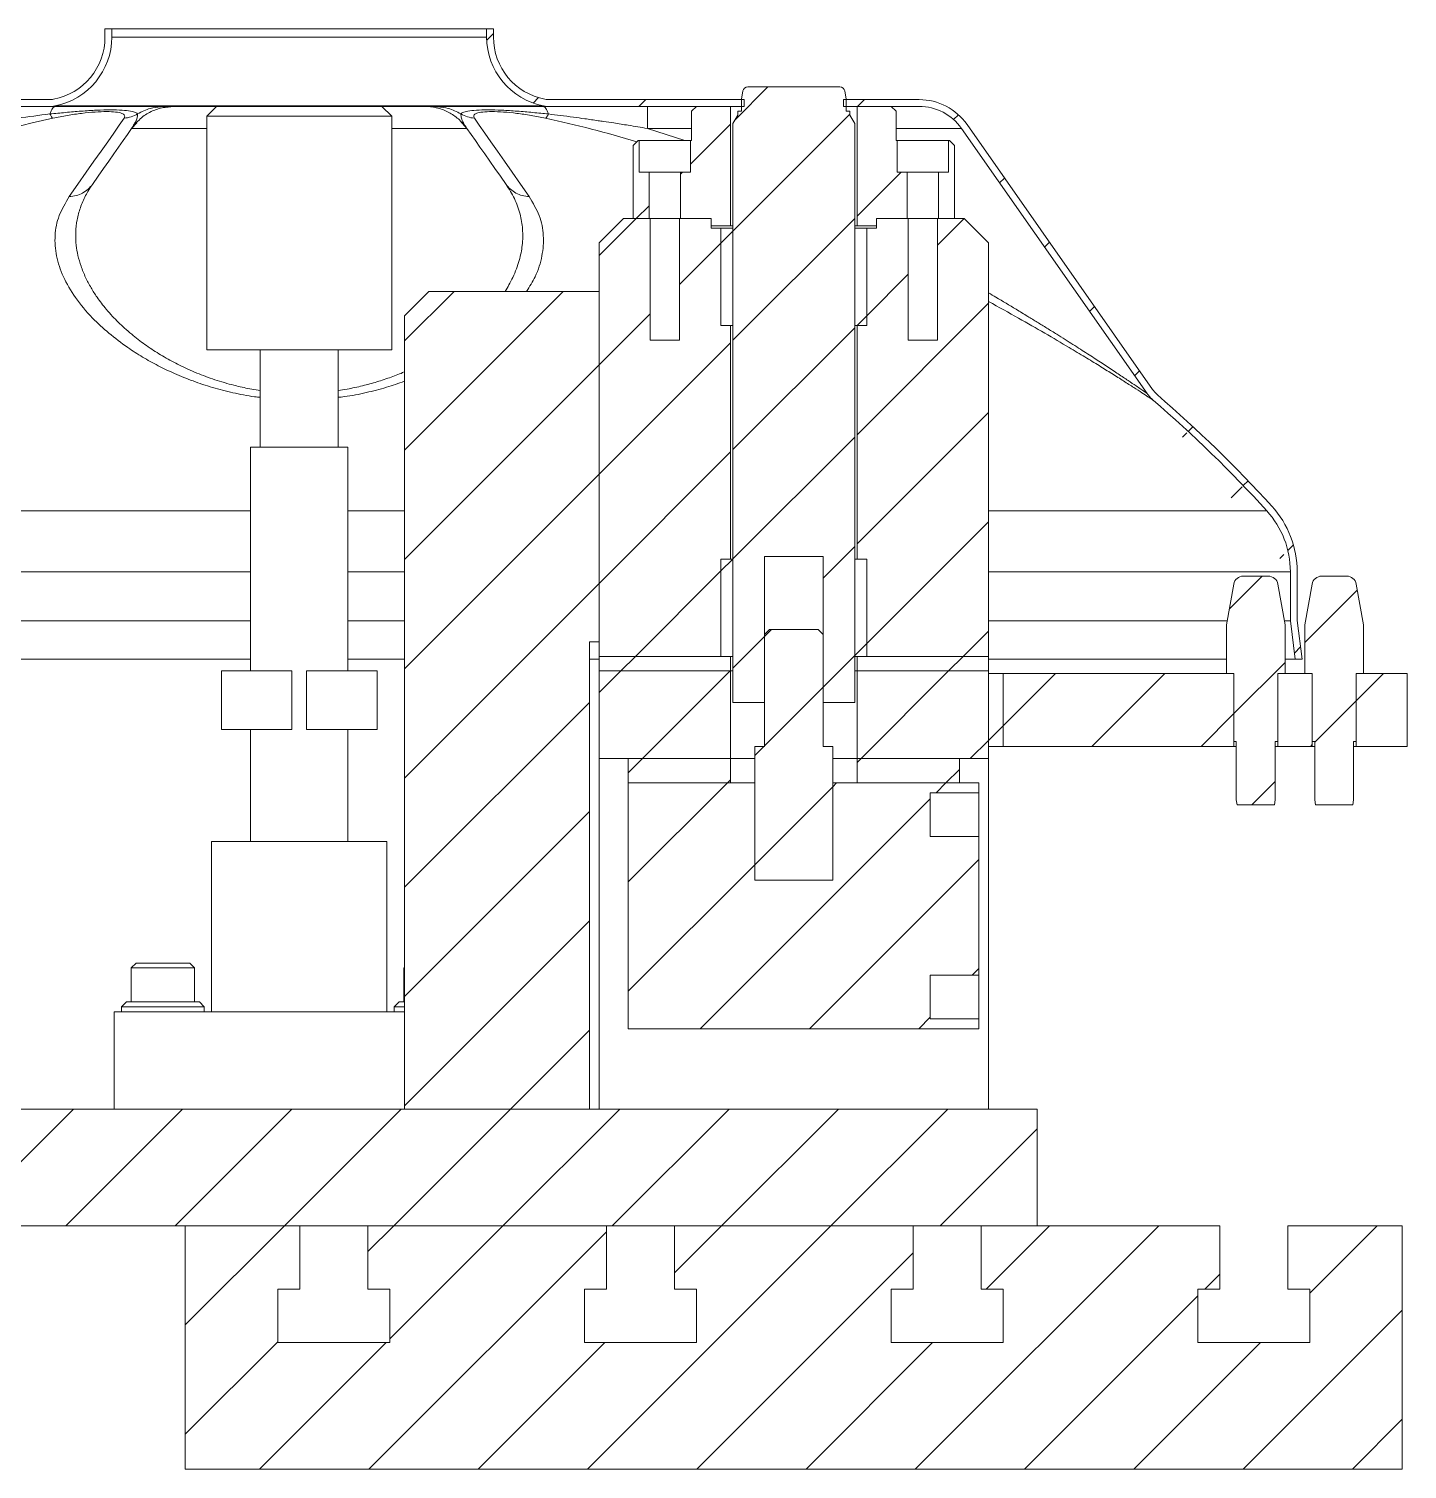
# Model space of a CAD drawing. Header units: millimetres. Extents: x -21 to 4031, y 177 to 2811.
# Drawn here: x 129.1 to 412.2, y 913.3 to 1209.2 of the extents above; entities that cross this region are included whole.
import ezdxf

# ---------------------------------------------------------------- set-up
doc = ezdxf.new("R2010")
doc.units = ezdxf.units.MM
pattern_1 = [(45, (-1206.173, -828.564), (-11.22532, 11.22532), [])]

msp = doc.modelspace()

# ---------------------------------------------------------------- hatches: boundary and pattern name
at = {"linetype": 'Continuous', "lineweight": 0}
h = msp.add_hatch(dxfattribs=at)
h.set_pattern_fill('ANSI31', scale=5, style=0)
h.set_pattern_definition(pattern_1)
edge = h.paths.add_edge_path(flags=0)
edge.add_line((144.7, 1209.22), (144.7, 1207.53))
edge.add_arc((131.7, 1207.53), 13, 280.7734, 360, ccw=False)
edge.add_arc((184.6, 929.51), 270, 100.7734, 100.8711)
edge.add_line((133.68, 1194.67), (93.2, 1194.67))
edge.add_line((93.2, 1194.67), (93.2, 1193.27))
edge.add_line((93.2, 1193.27), (133.81, 1193.27))
edge.add_arc((184.6, 929.51), 268.6, 100.7734, 100.8994, ccw=False)
edge.add_arc((131.7, 1207.53), 14.4, 280.7734, 360)
edge.add_line((146.1, 1207.53), (146.1, 1209.22))
edge.add_line((146.1, 1209.22), (144.7, 1209.22))
h = msp.add_hatch(dxfattribs=at)
h.set_pattern_fill('ANSI31', scale=5, style=0)
h.set_pattern_definition(pattern_1)
edge = h.paths.add_edge_path(flags=0)
edge.add_line((224.5, 1207.53), (224.5, 1209.22))
edge.add_line((224.5, 1209.22), (223.1, 1209.22))
edge.add_line((223.1, 1209.22), (223.1, 1207.53))
edge.add_arc((237.5, 1207.53), 14.4, 180, 259.2266)
edge.add_arc((184.6, 929.51), 268.6, 79.1006, 79.2266, ccw=False)
edge.add_line((235.39, 1193.27), (276, 1193.27))
edge.add_line((276, 1193.27), (276, 1194.67))
edge.add_line((276, 1194.67), (235.52, 1194.67))
edge.add_arc((184.6, 929.51), 270, 79.1289, 79.2266)
edge.add_arc((237.5, 1207.53), 13, 180, 259.2266, ccw=False)
h = msp.add_hatch(dxfattribs=at)
h.set_pattern_fill('ANSI31', scale=5, style=0)
h.set_pattern_definition(pattern_1)
edge = h.paths.add_edge_path(flags=0)
edge.add_arc((295.67, 1196.27), 1, 10, 90)
edge.add_line((295.67, 1197.27), (276.73, 1197.27))
edge.add_arc((276.73, 1196.27), 1, 90, 170)
edge.add_line((275.74, 1196.44), (275.45, 1194.77))
edge.add_line((275.45, 1194.77), (275.45, 1192.27))
edge.add_line((275.45, 1192.27), (274.7, 1192.27))
edge.add_line((274.7, 1192.27), (274.7, 1191.5))
edge.add_line((274.7, 1191.5), (273.7, 1189.77))
edge.add_line((273.7, 1189.77), (273.7, 1070.77))
edge.add_line((273.7, 1070.77), (280.2, 1070.77))
edge.add_line((280.2, 1070.77), (280.2, 1100.77))
edge.add_line((280.2, 1100.77), (292.2, 1100.77))
edge.add_line((292.2, 1100.77), (292.2, 1070.77))
edge.add_line((292.2, 1070.77), (298.7, 1070.77))
edge.add_line((298.7, 1070.77), (298.7, 1189.77))
edge.add_line((298.7, 1189.77), (297.7, 1191.5))
edge.add_line((297.7, 1191.5), (297.7, 1192.27))
edge.add_line((297.7, 1192.27), (296.95, 1192.27))
edge.add_line((296.95, 1192.27), (296.95, 1194.77))
edge.add_line((296.95, 1194.77), (296.65, 1196.44))
h = msp.add_hatch(dxfattribs=at)
h.set_pattern_fill('ANSI31', scale=5, style=0)
h.set_pattern_definition(pattern_1)
h.paths.add_polyline_path([(264.95, 1179.77), (262.95, 1179.77), (262.95, 1170.27), (269.2, 1170.27), (269.2, 1168.77), (273.2, 1168.77), (273.2, 1193.27), (266.2, 1193.27), (265.2, 1192.27), (265.2, 1186.27), (264.95, 1186.27)], flags=0)
h = msp.add_hatch(dxfattribs=at)
h.set_pattern_fill('ANSI31', scale=5, style=0)
h.set_pattern_definition(pattern_1)
edge = h.paths.add_edge_path(flags=0)
edge.add_line((390.6, 1079.67), (389.6, 1087.67))
edge.add_line((389.6, 1087.67), (389.6, 1097.67))
edge.add_arc((369.6, 1097.67), 20, 0, 42.2686)
edge.add_arc((184.6, 929.51), 270, 42.2686, 49.2354)
edge.add_spline(control_points=[(360.89, 1134.01), (360.8, 1134.09), (360.71, 1134.18), (360.62, 1134.27), (360.53, 1134.35), (360.44, 1134.44), (360.36, 1134.54), (360.19, 1134.72), (360.04, 1134.91), (359.9, 1135.11)], knot_values=[0, 0, 0, 0, 0.000376, 0.000376, 0.000376, 0.000751, 0.000751, 0.000751, 0.001491, 0.001491, 0.001491, 0.001491], weights=[1, 1, 1, 1, 1, 1, 1, 1, 1, 1], degree=3, periodic=0)
edge.add_line((359.9, 1135.11), (321.78, 1189.55))
edge.add_arc((311.95, 1182.67), 12, 35, 90)
edge.add_line((311.95, 1194.67), (296.4, 1194.67))
edge.add_line((296.4, 1194.67), (296.4, 1193.27))
edge.add_line((296.4, 1193.27), (311.95, 1193.27))
edge.add_arc((311.95, 1182.67), 10.6, 35, 90, ccw=False)
edge.add_line((320.63, 1188.75), (358.75, 1134.31))
edge.add_spline(control_points=[(358.75, 1134.31), (358.84, 1134.18), (358.93, 1134.06), (359.03, 1133.94), (359.12, 1133.82), (359.22, 1133.7), (359.33, 1133.59), (359.53, 1133.36), (359.75, 1133.15), (359.98, 1132.95)], knot_values=[0, 0, 0, 0, 0.000464, 0.000464, 0.000464, 0.000926, 0.000926, 0.000926, 0.001839, 0.001839, 0.001839, 0.001839], weights=[1, 1, 1, 1, 1, 1, 1, 1, 1, 1], degree=3, periodic=0)
edge.add_arc((184.6, 929.51), 268.6, 42.2686, 49.2355, ccw=False)
edge.add_arc((369.6, 1097.67), 18.6, 0, 42.2686, ccw=False)
edge.add_line((388.2, 1097.67), (388.2, 1087.58))
edge.add_line((388.2, 1087.58), (389.19, 1079.67))
edge.add_line((389.19, 1079.67), (390.6, 1079.67))
h = msp.add_hatch(dxfattribs=at)
h.set_pattern_fill('ANSI31', scale=5, style=0)
h.set_pattern_definition(pattern_1)
h.paths.add_polyline_path([(309.45, 1179.77), (307.45, 1179.77), (307.45, 1186.27), (307.2, 1186.27), (307.2, 1192.27), (306.2, 1193.27), (299.2, 1193.27), (299.2, 1168.77), (303.2, 1168.77), (303.2, 1170.27), (309.45, 1170.27)], flags=0)
h = msp.add_hatch(dxfattribs=at)
h.set_pattern_fill('ANSI31', scale=5, style=0)
h.set_pattern_definition(pattern_1)
h.paths.add_polyline_path([(254.2, 1186.27), (253.2, 1185.27), (253.2, 1170.27), (256.45, 1170.27), (256.45, 1179.77), (254.45, 1179.77), (254.45, 1186.27)], flags=0)
h = msp.add_hatch(dxfattribs=at)
h.set_pattern_fill('ANSI31', scale=5, style=0)
h.set_pattern_definition(pattern_1)
h.paths.add_polyline_path([(271.2, 1100.27), (273.2, 1100.27), (273.2, 1148.27), (271.2, 1148.27), (271.2, 1168.27), (269.2, 1168.27), (269.2, 1170.27), (262.7, 1170.27), (262.7, 1145.27), (256.7, 1145.27), (256.7, 1170.27), (251.2, 1170.27), (246.2, 1165.27), (246.2, 1080.27), (271.2, 1080.27)], flags=0)
h = msp.add_hatch(dxfattribs=at)
h.set_pattern_fill('ANSI31', scale=5, style=0)
h.set_pattern_definition(pattern_1)
h.paths.add_polyline_path([(301.2, 1148.27), (299.2, 1148.27), (299.2, 1100.27), (301.2, 1100.27), (301.2, 1080.27), (326.2, 1080.27), (326.2, 1165.27), (321.2, 1170.27), (315.7, 1170.27), (315.7, 1145.27), (309.7, 1145.27), (309.7, 1170.27), (303.2, 1170.27), (303.2, 1168.27), (301.2, 1168.27)], flags=0)
h = msp.add_hatch(dxfattribs=at)
h.set_pattern_fill('ANSI31', scale=5, style=0)
h.set_pattern_definition(pattern_1)
h.paths.add_polyline_path([(271.2, 1168.27), (271.2, 1148.27), (273.7, 1148.27), (273.7, 1168.27)], flags=0)
h = msp.add_hatch(dxfattribs=at)
h.set_pattern_fill('ANSI31', scale=5, style=0)
h.set_pattern_definition(pattern_1)
h.paths.add_polyline_path([(301.2, 1148.27), (301.2, 1168.27), (298.7, 1168.27), (298.7, 1148.27)], flags=0)
h = msp.add_hatch(dxfattribs=at)
h.set_pattern_fill('ANSI31', scale=5, style=0)
h.set_pattern_definition(pattern_1)
h.paths.add_polyline_path([(206.2, 1150.27), (206.2, 987.27), (244.2, 987.27), (244.2, 1083.27), (246.2, 1083.27), (246.2, 1155.27), (211.2, 1155.27)], flags=0)
h = msp.add_hatch(dxfattribs=at)
h.set_pattern_fill('ANSI31', scale=5, style=0)
h.set_pattern_definition(pattern_1)
h.paths.add_polyline_path([(271.2, 1100.27), (271.2, 1080.27), (273.7, 1080.27), (273.7, 1100.27)], flags=0)
h = msp.add_hatch(dxfattribs=at)
h.set_pattern_fill('ANSI31', scale=5, style=0)
h.set_pattern_definition(pattern_1)
h.paths.add_polyline_path([(301.2, 1080.27), (301.2, 1100.27), (298.7, 1100.27), (298.7, 1080.27)], flags=0)
h = msp.add_hatch(dxfattribs=at)
h.set_pattern_fill('ANSI31', scale=5, style=0)
h.set_pattern_definition(pattern_1)
edge = h.paths.add_edge_path(flags=0)
edge.add_arc((383.66, 1094.77), 2, 10, 90)
edge.add_line((383.66, 1096.77), (378.54, 1096.77))
edge.add_arc((378.54, 1094.77), 2, 90, 170)
edge.add_line((376.57, 1095.12), (375.1, 1086.77))
edge.add_line((375.1, 1086.77), (375.1, 1076.77))
edge.add_line((375.1, 1076.77), (376.6, 1076.77))
edge.add_line((376.6, 1076.77), (376.6, 1062.77))
edge.add_line((376.6, 1062.77), (377.1, 1062.77))
edge.add_line((377.1, 1062.77), (377.1, 1050.77))
edge.add_line((377.1, 1050.77), (377.27, 1049.77))
edge.add_line((377.27, 1049.77), (384.92, 1049.77))
edge.add_line((384.92, 1049.77), (385.1, 1050.77))
edge.add_line((385.1, 1050.77), (385.1, 1062.77))
edge.add_line((385.1, 1062.77), (385.6, 1062.77))
edge.add_line((385.6, 1062.77), (385.6, 1076.77))
edge.add_line((385.6, 1076.77), (387.1, 1076.77))
edge.add_line((387.1, 1076.77), (387.1, 1086.77))
edge.add_line((387.1, 1086.77), (385.63, 1095.12))
h = msp.add_hatch(dxfattribs=at)
h.set_pattern_fill('ANSI31', scale=5, style=0)
h.set_pattern_definition(pattern_1)
edge = h.paths.add_edge_path(flags=0)
edge.add_arc((399.76, 1094.77), 2, 10, 90)
edge.add_line((399.76, 1096.77), (394.64, 1096.77))
edge.add_arc((394.64, 1094.77), 2, 90, 170)
edge.add_line((392.67, 1095.12), (391.2, 1086.77))
edge.add_line((391.2, 1086.77), (391.2, 1076.77))
edge.add_line((391.2, 1076.77), (392.7, 1076.77))
edge.add_line((392.7, 1076.77), (392.7, 1062.77))
edge.add_line((392.7, 1062.77), (393.2, 1062.77))
edge.add_line((393.2, 1062.77), (393.2, 1050.77))
edge.add_line((393.2, 1050.77), (393.37, 1049.77))
edge.add_line((393.37, 1049.77), (401.02, 1049.77))
edge.add_line((401.02, 1049.77), (401.2, 1050.77))
edge.add_line((401.2, 1050.77), (401.2, 1062.77))
edge.add_line((401.2, 1062.77), (401.7, 1062.77))
edge.add_line((401.7, 1062.77), (401.7, 1076.77))
edge.add_line((401.7, 1076.77), (403.2, 1076.77))
edge.add_line((403.2, 1076.77), (403.2, 1086.77))
edge.add_line((403.2, 1086.77), (401.73, 1095.12))
h = msp.add_hatch(dxfattribs=at)
h.set_pattern_fill('ANSI31', scale=5, style=0)
h.set_pattern_definition(pattern_1)
h.paths.add_polyline_path([(280.2, 1061.77), (278.2, 1061.77), (278.2, 1034.27), (294.2, 1034.27), (294.2, 1061.77), (292.2, 1061.77), (292.2, 1084.77), (291.2, 1085.77), (281.2, 1085.77), (280.2, 1084.77)], flags=0)
h = msp.add_hatch(dxfattribs=at)
h.set_pattern_fill('ANSI31', scale=5, style=0)
h.set_pattern_definition(pattern_1)
h.paths.add_polyline_path([(273.2, 1080.27), (246.2, 1080.27), (246.2, 1077.27), (273.2, 1077.27)], flags=0)
h = msp.add_hatch(dxfattribs=at)
h.set_pattern_fill('ANSI31', scale=5, style=0)
h.set_pattern_definition(pattern_1)
h.paths.add_polyline_path([(299.2, 1077.27), (326.2, 1077.27), (326.2, 1080.27), (299.2, 1080.27)], flags=0)
h = msp.add_hatch(dxfattribs=at)
h.set_pattern_fill('ANSI31', scale=5, style=0)
h.set_pattern_definition(pattern_1)
h.paths.add_polyline_path([(246.2, 1077.27), (246.2, 1059.27), (273.2, 1059.27), (273.2, 1077.27)], flags=0)
h = msp.add_hatch(dxfattribs=at)
h.set_pattern_fill('ANSI31', scale=5, style=0)
h.set_pattern_definition(pattern_1)
h.paths.add_polyline_path([(299.2, 1059.27), (326.2, 1059.27), (326.2, 1077.27), (299.2, 1077.27)], flags=0)
h = msp.add_hatch(dxfattribs=at)
h.set_pattern_fill('ANSI31', scale=5, style=0)
h.set_pattern_definition(pattern_1)
h.paths.add_polyline_path([(329.2, 1076.77), (326.2, 1076.77), (326.2, 1061.77), (329.2, 1061.77)], flags=0)
h = msp.add_hatch(dxfattribs=at)
h.set_pattern_fill('ANSI31', scale=5, style=0)
h.set_pattern_definition(pattern_1)
h.paths.add_polyline_path([(376.6, 1076.77), (329.2, 1076.77), (329.2, 1061.77), (376.6, 1061.77)], flags=0)
h = msp.add_hatch(dxfattribs=at)
h.set_pattern_fill('ANSI31', scale=5, style=0)
h.set_pattern_definition(pattern_1)
h.paths.add_polyline_path([(385.6, 1061.77), (392.7, 1061.77), (392.7, 1076.77), (385.6, 1076.77)], flags=0)
h = msp.add_hatch(dxfattribs=at)
h.set_pattern_fill('ANSI31', scale=5, style=0)
h.set_pattern_definition(pattern_1)
h.paths.add_polyline_path([(401.7, 1061.77), (412.2, 1061.77), (412.2, 1076.77), (401.7, 1076.77)], flags=0)
h = msp.add_hatch(dxfattribs=at)
h.set_pattern_fill('ANSI31', scale=5, style=0)
h.set_pattern_definition(pattern_1)
h.paths.add_polyline_path([(273.2, 1059.27), (252.2, 1059.27), (252.2, 1054.27), (273.2, 1054.27)], flags=0)
h = msp.add_hatch(dxfattribs=at)
h.set_pattern_fill('ANSI31', scale=5, style=0)
h.set_pattern_definition(pattern_1)
h.paths.add_polyline_path([(299.2, 1054.27), (320.2, 1054.27), (320.2, 1059.27), (299.2, 1059.27)], flags=0)
h = msp.add_hatch(dxfattribs=at)
h.set_pattern_fill('ANSI31', scale=5, style=0)
h.set_pattern_definition(pattern_1)
h.paths.add_polyline_path([(324.2, 1054.27), (294.2, 1054.27), (294.2, 1034.27), (278.2, 1034.27), (278.2, 1054.27), (252.2, 1054.27), (252.2, 1003.77), (324.2, 1003.77), (324.2, 1005.77), (314.2, 1005.77), (314.2, 1014.77), (324.2, 1014.77), (324.2, 1043.27), (314.2, 1043.27), (314.2, 1052.27), (324.2, 1052.27)], flags=0)
h = msp.add_hatch(dxfattribs=at)
h.set_pattern_fill('ANSI31', scale=5, style=0)
h.set_pattern_definition(pattern_1)
h.paths.add_polyline_path([(336.2, 963.27), (336.2, 987.27), (36.2, 987.27), (36.2, 963.27)], flags=0)
h = msp.add_hatch(dxfattribs=at)
h.set_pattern_fill('ANSI31', scale=5, style=0)
h.set_pattern_definition(pattern_1)
h.paths.add_polyline_path([(306.2, 950.27), (310.7, 950.27), (310.7, 963.27), (261.7, 963.27), (261.7, 950.27), (266.2, 950.27), (266.2, 939.27), (243.2, 939.27), (243.2, 950.27), (247.7, 950.27), (247.7, 963.27), (198.7, 963.27), (198.7, 950.27), (203.2, 950.27), (203.2, 939.27), (180.2, 939.27), (180.2, 950.27), (184.7, 950.27), (184.7, 963.27), (161.2, 963.27), (161.2, 913.27), (411.2, 913.27), (411.2, 963.27), (387.7, 963.27), (387.7, 950.27), (392.2, 950.27), (392.2, 939.27), (369.2, 939.27), (369.2, 950.27), (373.7, 950.27), (373.7, 963.27), (324.7, 963.27), (324.7, 950.27), (329.2, 950.27), (329.2, 939.27), (306.2, 939.27)], flags=0)

# ---------------------------------------------------------------- linework, layer by layer
at = {"color": 7, "linetype": 'Continuous', "lineweight": 15}
for p, q in [((144.7, 1207.53), (144.7, 1209.22)), ((144.7, 1209.22), (146.1, 1209.22)), ((146.1, 1209.22), (146.1, 1207.53)), ((223.1, 1209.22), (146.1, 1209.22)), ((223.1, 1207.53), (146.1, 1207.53)), ((223.1, 1207.53), (223.1, 1209.22)), ((223.1, 1209.22), (224.5, 1209.22)), ((224.5, 1209.22), (224.5, 1207.53)), ((275.74, 1196.44), (275.45, 1194.77)), ((295.67, 1197.27), (276.73, 1197.27)), ((296.95, 1194.77), (296.65, 1196.44)), ((93.2, 1194.67), (133.68, 1194.67)), ((133.81, 1193.27), (93.2, 1193.27)), ((235.39, 1193.27), (133.81, 1193.27)), ((234.81, 1193.38), (134.39, 1193.38)), ((157.21, 1193.27), (156.09, 1193.24)), ((158.84, 1193.27), (156.51, 1192.99)), ((167.6, 1193.27), (165.6, 1191.27)), ((203.6, 1191.27), (201.6, 1193.27)), ((213.1, 1193.24), (211.57, 1193.27)), ((276, 1193.27), (235.39, 1193.27)), ((235.52, 1194.67), (276, 1194.67)), ((265.2, 1192.27), (266.2, 1193.27)), ((266.2, 1193.27), (273.2, 1193.27)), ((273.2, 1168.77), (273.2, 1193.27)), ((275.45, 1194.77), (275.45, 1192.27)), ((276, 1194.67), (276, 1193.27)), ((296.4, 1193.27), (296.4, 1194.67)), ((296.4, 1194.67), (311.95, 1194.67)), ((311.95, 1193.27), (296.4, 1193.27)), ((296.95, 1192.27), (296.95, 1194.77)), ((299.2, 1193.27), (299.2, 1168.77)), ((299.2, 1193.27), (306.2, 1193.27)), ((306.2, 1193.27), (307.2, 1192.27)), ((151.21, 1189.92), (150.16, 1188.75)), ((165.6, 1191.27), (165.6, 1143.27)), ((203.6, 1191.27), (165.6, 1191.27)), ((203.6, 1143.27), (203.6, 1191.27)), ((265.2, 1192.27), (265.2, 1186.27)), ((274.7, 1191.5), (273.7, 1189.77)), ((273.7, 1189.77), (273.7, 1070.77)), ((274.7, 1192.27), (274.7, 1191.5)), ((275.45, 1192.27), (274.7, 1192.27)), ((297.7, 1192.27), (296.95, 1192.27)), ((297.7, 1191.5), (297.7, 1192.27)), ((298.7, 1189.77), (297.7, 1191.5)), ((298.7, 1070.77), (298.7, 1189.77)), ((307.2, 1186.27), (307.2, 1192.27)), ((150.24, 1188.87), (150.16, 1188.75)), ((219.03, 1188.75), (218.95, 1188.88)), ((358.75, 1134.31), (320.63, 1188.75)), ((321.78, 1189.55), (359.9, 1135.11)), ((253.2, 1185.27), (254.2, 1186.27)), ((253.2, 1185.27), (253.2, 1170.27)), ((254.2, 1186.27), (254.45, 1186.27)), ((254.45, 1179.77), (254.45, 1186.27)), ((264.95, 1186.27), (254.45, 1186.27)), ((264.95, 1186.27), (264.95, 1179.77)), ((264.95, 1186.27), (265.2, 1186.27)), ((307.2, 1186.27), (307.45, 1186.27)), ((307.45, 1179.77), (307.45, 1186.27)), ((317.95, 1186.27), (307.45, 1186.27)), ((317.95, 1186.27), (317.95, 1179.77)), ((317.95, 1186.27), (318.2, 1186.27)), ((318.2, 1186.27), (319.2, 1185.27)), ((319.2, 1170.27), (319.2, 1185.27)), ((254.45, 1179.77), (256.45, 1179.77)), ((256.45, 1170.27), (256.45, 1179.77)), ((262.95, 1179.77), (256.45, 1179.77)), ((262.95, 1179.77), (262.95, 1170.27)), ((262.95, 1179.77), (264.95, 1179.77)), ((307.45, 1179.77), (309.45, 1179.77)), ((309.45, 1170.27), (309.45, 1179.77)), ((315.95, 1179.77), (309.45, 1179.77)), ((315.95, 1179.77), (315.95, 1170.27)), ((315.95, 1179.77), (317.95, 1179.77)), ((251.2, 1170.27), (246.2, 1165.27)), ((251.2, 1170.27), (256.7, 1170.27)), ((253.2, 1170.27), (256.45, 1170.27)), ((256.7, 1145.27), (256.7, 1170.27)), ((262.7, 1170.27), (256.7, 1170.27)), ((262.7, 1170.27), (262.7, 1145.27)), ((262.7, 1170.27), (269.2, 1170.27)), ((262.95, 1170.27), (269.2, 1170.27)), ((269.2, 1170.27), (269.2, 1168.77)), ((269.2, 1168.27), (269.2, 1170.27)), ((303.2, 1168.77), (303.2, 1170.27)), ((303.2, 1170.27), (309.45, 1170.27)), ((303.2, 1170.27), (303.2, 1168.27)), ((303.2, 1170.27), (309.7, 1170.27)), ((309.7, 1145.27), (309.7, 1170.27)), ((315.7, 1170.27), (309.7, 1170.27)), ((315.7, 1170.27), (315.7, 1145.27)), ((315.7, 1170.27), (321.2, 1170.27)), ((315.95, 1170.27), (319.2, 1170.27)), ((326.2, 1165.27), (321.2, 1170.27)), ((273.2, 1168.77), (269.2, 1168.77)), ((269.2, 1168.27), (271.2, 1168.27)), ((271.2, 1148.27), (271.2, 1168.27)), ((273.7, 1168.27), (271.2, 1168.27)), ((273.7, 1168.77), (273.2, 1168.77)), ((273.7, 1148.27), (273.7, 1168.27)), ((299.2, 1168.77), (298.7, 1168.77)), ((298.7, 1168.27), (298.7, 1148.27)), ((301.2, 1168.27), (298.7, 1168.27)), ((303.2, 1168.77), (299.2, 1168.77)), ((301.2, 1168.27), (301.2, 1148.27)), ((301.2, 1168.27), (303.2, 1168.27)), ((246.2, 1165.27), (246.2, 1080.27)), ((326.2, 1165.27), (326.2, 1080.27)), ((206.2, 1150.27), (211.2, 1155.27)), ((211.2, 1155.27), (246.2, 1155.27)), ((246.2, 1155.27), (246.2, 1083.27)), ((206.2, 987.27), (206.2, 1150.27)), ((273.7, 1148.27), (271.2, 1148.27)), ((271.2, 1148.27), (273.2, 1148.27)), ((273.2, 1100.27), (273.2, 1148.27)), ((301.2, 1148.27), (298.7, 1148.27)), ((299.2, 1148.27), (299.2, 1100.27)), ((299.2, 1148.27), (301.2, 1148.27)), ((165.6, 1143.27), (203.6, 1143.27)), ((176.6, 1143.27), (176.6, 1123.27)), ((192.6, 1123.27), (192.6, 1143.27)), ((256.7, 1145.27), (262.7, 1145.27)), ((309.7, 1145.27), (315.7, 1145.27)), ((174.6, 1123.27), (174.6, 1077.27)), ((174.6, 1123.27), (184.6, 1123.27)), ((184.6, 1123.27), (194.6, 1123.27)), ((194.6, 1077.27), (194.6, 1123.27)), ((271.2, 1080.27), (271.2, 1100.27)), ((273.7, 1100.27), (271.2, 1100.27)), ((273.2, 1100.27), (271.2, 1100.27)), ((273.7, 1080.27), (273.7, 1100.27)), ((292.2, 1100.77), (280.2, 1100.77)), ((280.2, 1070.77), (280.2, 1100.77)), ((292.2, 1100.77), (292.2, 1070.77)), ((298.7, 1100.27), (298.7, 1080.27)), ((301.2, 1100.27), (298.7, 1100.27)), ((301.2, 1100.27), (299.2, 1100.27)), ((301.2, 1100.27), (301.2, 1080.27)), ((375.1, 1086.77), (376.57, 1095.12)), ((378.54, 1096.77), (383.66, 1096.77)), ((385.63, 1095.12), (387.1, 1086.77)), ((388.2, 1087.58), (388.2, 1097.67)), ((389.6, 1097.67), (389.6, 1087.67)), ((391.2, 1086.77), (392.67, 1095.12)), ((394.64, 1096.77), (399.76, 1096.77)), ((401.73, 1095.12), (403.2, 1086.77)), ((115.9, 1087.58), (174.6, 1087.58)), ((194.6, 1087.58), (206.2, 1087.58)), ((326.2, 1087.58), (375.24, 1087.58)), ((375.1, 1086.77), (375.1, 1076.77)), ((386.95, 1087.58), (388.2, 1087.58)), ((387.1, 1076.77), (387.1, 1086.77)), ((389.19, 1079.67), (388.2, 1087.58)), ((389.6, 1087.67), (390.6, 1079.67)), ((391.2, 1086.77), (391.2, 1076.77)), ((403.2, 1076.77), (403.2, 1086.77)), ((246.2, 1083.27), (244.2, 1083.27)), ((244.2, 1083.27), (244.2, 987.27)), ((280.2, 1084.77), (281.2, 1085.77)), ((280.2, 1084.77), (280.2, 1061.77)), ((281.2, 1085.77), (291.2, 1085.77)), ((291.2, 1085.77), (292.2, 1084.77)), ((292.2, 1061.77), (292.2, 1084.77)), ((246.2, 1080.27), (246.2, 1077.27)), ((246.2, 1080.27), (273.2, 1080.27)), ((271.2, 1080.27), (246.2, 1080.27)), ((273.7, 1080.27), (271.2, 1080.27)), ((273.2, 1077.27), (273.2, 1080.27)), ((301.2, 1080.27), (298.7, 1080.27)), ((299.2, 1080.27), (299.2, 1077.27)), ((299.2, 1080.27), (326.2, 1080.27)), ((326.2, 1080.27), (301.2, 1080.27)), ((326.2, 1077.27), (326.2, 1080.27)), ((115.9, 1079.67), (174.6, 1079.67)), ((168.6, 1077.27), (168.6, 1065.27)), ((168.6, 1077.27), (183.1, 1077.27)), ((183.1, 1065.27), (183.1, 1077.27)), ((186.1, 1077.27), (186.1, 1065.27)), ((186.1, 1077.27), (200.6, 1077.27)), ((194.6, 1079.67), (206.2, 1079.67)), ((200.6, 1077.27), (200.6, 1065.27)), ((244.2, 1079.67), (246.2, 1079.67)), ((246.2, 1077.27), (273.2, 1077.27)), ((246.2, 1059.27), (246.2, 1077.27)), ((273.7, 1077.27), (273.2, 1077.27)), ((273.2, 1059.27), (273.2, 1077.27)), ((299.2, 1077.27), (298.7, 1077.27)), ((299.2, 1077.27), (326.2, 1077.27)), ((299.2, 1077.27), (299.2, 1059.27)), ((326.2, 1079.67), (375.1, 1079.67)), ((326.2, 1059.27), (326.2, 1077.27)), ((387.1, 1079.67), (389.19, 1079.67)), ((390.6, 1079.67), (389.19, 1079.67)), ((326.2, 1076.77), (326.2, 1061.77)), ((329.2, 1076.77), (326.2, 1076.77)), ((329.2, 1076.77), (329.2, 1061.77)), ((329.2, 1076.77), (376.6, 1076.77)), ((375.1, 1076.77), (376.6, 1076.77)), ((376.6, 1076.77), (376.6, 1062.77)), ((376.6, 1061.77), (376.6, 1076.77)), ((385.6, 1076.77), (387.1, 1076.77)), ((385.6, 1062.77), (385.6, 1076.77)), ((385.6, 1076.77), (385.6, 1061.77)), ((385.6, 1076.77), (392.7, 1076.77)), ((391.2, 1076.77), (392.7, 1076.77)), ((392.7, 1076.77), (392.7, 1062.77)), ((392.7, 1061.77), (392.7, 1076.77)), ((401.7, 1062.77), (401.7, 1076.77)), ((401.7, 1076.77), (403.2, 1076.77)), ((401.7, 1076.77), (401.7, 1061.77)), ((401.7, 1076.77), (412.2, 1076.77)), ((412.2, 1061.77), (412.2, 1076.77)), ((273.7, 1070.77), (280.2, 1070.77)), ((292.2, 1070.77), (298.7, 1070.77)), ((168.6, 1065.27), (183.1, 1065.27)), ((174.6, 1065.27), (174.6, 1042.27)), ((186.1, 1065.27), (200.6, 1065.27)), ((194.6, 1042.27), (194.6, 1065.27)), ((377.1, 1062.77), (376.6, 1062.77)), ((377.1, 1062.77), (377.1, 1050.77)), ((385.6, 1062.77), (385.1, 1062.77)), ((385.1, 1050.77), (385.1, 1062.77)), ((393.2, 1062.77), (392.7, 1062.77)), ((393.2, 1062.77), (393.2, 1050.77)), ((401.7, 1062.77), (401.2, 1062.77)), ((401.2, 1050.77), (401.2, 1062.77)), ((278.2, 1061.77), (278.2, 1034.27)), ((278.2, 1061.77), (280.2, 1061.77)), ((292.2, 1061.77), (294.2, 1061.77)), ((294.2, 1034.27), (294.2, 1061.77)), ((326.2, 1061.77), (329.2, 1061.77)), ((329.2, 1061.77), (376.6, 1061.77)), ((376.6, 1061.77), (377.1, 1061.77)), ((385.1, 1061.77), (385.6, 1061.77)), ((385.6, 1061.77), (392.7, 1061.77)), ((392.7, 1061.77), (393.2, 1061.77)), ((401.2, 1061.77), (401.7, 1061.77)), ((401.7, 1061.77), (412.2, 1061.77)), ((273.2, 1059.27), (246.2, 1059.27)), ((246.2, 1059.27), (246.2, 987.27)), ((252.2, 1059.27), (252.2, 1054.27)), ((273.2, 1059.27), (252.2, 1059.27)), ((273.2, 1059.27), (273.2, 1054.27)), ((278.2, 1059.27), (273.2, 1059.27)), ((299.2, 1059.27), (294.2, 1059.27)), ((299.2, 1054.27), (299.2, 1059.27)), ((320.2, 1059.27), (299.2, 1059.27)), ((326.2, 1059.27), (299.2, 1059.27)), ((320.2, 1054.27), (320.2, 1059.27)), ((326.2, 987.27), (326.2, 1059.27)), ((273.2, 1054.27), (252.2, 1054.27)), ((252.2, 1003.77), (252.2, 1054.27)), ((278.2, 1054.27), (252.2, 1054.27)), ((278.2, 1034.27), (278.2, 1054.27)), ((294.2, 1054.27), (294.2, 1034.27)), ((324.2, 1054.27), (294.2, 1054.27)), ((320.2, 1054.27), (299.2, 1054.27)), ((324.2, 1054.27), (324.2, 1052.27)), ((314.2, 1052.27), (324.2, 1052.27)), ((314.2, 1052.27), (314.2, 1043.27)), ((324.2, 1043.27), (324.2, 1052.27)), ((377.27, 1049.77), (377.1, 1050.77)), ((385.1, 1050.77), (384.92, 1049.77)), ((393.37, 1049.77), (393.2, 1050.77)), ((401.2, 1050.77), (401.02, 1049.77)), ((384.92, 1049.77), (377.27, 1049.77)), ((401.02, 1049.77), (393.37, 1049.77)), ((166.6, 1042.27), (166.6, 1007.27)), ((202.6, 1042.27), (166.6, 1042.27)), ((202.6, 1042.27), (202.6, 1007.27)), ((324.2, 1043.27), (314.2, 1043.27)), ((324.2, 1043.27), (324.2, 1014.77)), ((278.2, 1034.27), (294.2, 1034.27)), ((151.1, 1017.27), (150.1, 1016.27)), ((150.1, 1016.27), (150.1, 1009.27)), ((152.12, 1016.27), (150.1, 1016.27)), ((151.1, 1017.27), (152.81, 1017.27)), ((163.1, 1016.27), (152.12, 1016.27)), ((152.81, 1017.27), (162.1, 1017.27)), ((163.1, 1016.27), (162.1, 1017.27)), ((163.1, 1009.27), (163.1, 1016.27)), ((206.2, 1016.37), (206.1, 1016.27)), ((206.1, 1016.27), (206.1, 1009.27)), ((206.2, 1016.27), (206.1, 1016.27)), ((314.2, 1014.77), (324.2, 1014.77)), ((314.2, 1014.77), (314.2, 1005.77)), ((324.2, 1005.77), (324.2, 1014.77)), ((149.1, 1009.27), (148.1, 1008.27)), ((149.1, 1009.27), (162.67, 1009.27)), ((162.67, 1009.27), (164.1, 1009.27)), ((165.1, 1008.27), (164.1, 1009.27)), ((205.1, 1009.27), (204.1, 1008.27)), ((205.1, 1009.27), (206.2, 1009.27)), ((146.6, 987.27), (146.6, 1007.27)), ((146.6, 1007.27), (166.6, 1007.27)), ((148.1, 1008.27), (148.1, 1007.27)), ((163.47, 1008.27), (148.1, 1008.27)), ((165.1, 1008.27), (163.47, 1008.27)), ((165.1, 1007.27), (165.1, 1008.27)), ((202.6, 1007.27), (166.6, 1007.27)), ((202.6, 1007.27), (206.2, 1007.27)), ((204.1, 1008.27), (204.1, 1007.27)), ((206.2, 1008.27), (204.1, 1008.27)), ((324.2, 1003.77), (252.2, 1003.77)), ((324.2, 1005.77), (314.2, 1005.77)), ((324.2, 1005.77), (324.2, 1003.77)), ((36.2, 987.27), (336.2, 987.27)), ((244.2, 987.27), (206.2, 987.27)), ((336.2, 987.27), (336.2, 963.27)), ((336.2, 963.27), (36.2, 963.27)), ((161.2, 913.27), (161.2, 963.27)), ((161.2, 963.27), (184.7, 963.27)), ((184.7, 950.27), (184.7, 963.27)), ((198.7, 963.27), (198.7, 950.27)), ((198.7, 963.27), (247.7, 963.27)), ((247.7, 950.27), (247.7, 963.27)), ((261.7, 963.27), (261.7, 950.27)), ((261.7, 963.27), (310.7, 963.27)), ((310.7, 950.27), (310.7, 963.27)), ((324.7, 963.27), (324.7, 950.27)), ((324.7, 963.27), (373.7, 963.27)), ((373.7, 950.27), (373.7, 963.27)), ((387.7, 963.27), (387.7, 950.27)), ((387.7, 963.27), (411.2, 963.27)), ((411.2, 963.27), (411.2, 913.27)), ((180.2, 950.27), (184.7, 950.27)), ((180.2, 939.27), (180.2, 950.27)), ((198.7, 950.27), (203.2, 950.27)), ((203.2, 950.27), (203.2, 939.27)), ((243.2, 950.27), (247.7, 950.27)), ((243.2, 939.27), (243.2, 950.27)), ((261.7, 950.27), (266.2, 950.27)), ((266.2, 950.27), (266.2, 939.27)), ((306.2, 939.27), (306.2, 950.27)), ((306.2, 950.27), (310.7, 950.27)), ((324.7, 950.27), (329.2, 950.27)), ((329.2, 950.27), (329.2, 939.27)), ((369.2, 950.27), (373.7, 950.27)), ((369.2, 939.27), (369.2, 950.27)), ((387.7, 950.27), (392.2, 950.27)), ((392.2, 950.27), (392.2, 939.27)), ((203.2, 939.27), (180.2, 939.27)), ((266.2, 939.27), (243.2, 939.27)), ((329.2, 939.27), (306.2, 939.27)), ((392.2, 939.27), (369.2, 939.27)), ((411.2, 913.27), (161.2, 913.27))]:
    msp.add_line(p, q, dxfattribs=at)
at = {"color": 8, "linetype": 'Continuous', "lineweight": 15}
for p, q in [((217.63, 1190.31), (219.03, 1188.75)), ((150.16, 1188.75), (165.6, 1188.75)), ((203.6, 1188.75), (219.03, 1188.75)), ((256.11, 1188.75), (265.2, 1188.75)), ((307.2, 1188.75), (320.63, 1188.75)), ((112.4, 1110.18), (174.6, 1110.18)), ((194.6, 1110.18), (206.2, 1110.18)), ((326.2, 1110.18), (383.36, 1110.18)), ((112.4, 1097.67), (174.6, 1097.67)), ((194.6, 1097.67), (206.2, 1097.67)), ((326.2, 1097.67), (388.2, 1097.67))]:
    msp.add_line(p, q, dxfattribs=at)
at = {"color": 7, "linetype": 'Continuous', "lineweight": 15, "flags": 128}
for points in [[(148.62, 1190.84), (147.62, 1189.4), (146.49, 1187.79), (145.25, 1186.02), (143.89, 1184.08), (142.43, 1181.99), (140.84, 1179.73), (139.15, 1177.31), (137.35, 1174.74)], [(231.84, 1174.74), (230.04, 1177.31), (228.35, 1179.73), (226.77, 1181.99), (225.3, 1184.08), (223.94, 1186.02), (222.7, 1187.79), (221.58, 1189.4), (220.57, 1190.84)], [(150.16, 1188.75), (149.31, 1187.53), (148.41, 1186.25), (147.47, 1184.91), (146.49, 1183.5), (145.46, 1182.03), (144.39, 1180.5), (143.27, 1178.91), (142.11, 1177.25)], [(219.03, 1188.75), (219.89, 1187.53), (220.78, 1186.25), (221.72, 1184.91), (222.71, 1183.5), (223.74, 1182.03), (224.81, 1180.5), (225.92, 1178.91), (227.08, 1177.25)]]:
    msp.add_lwpolyline(points, dxfattribs=at)
at = {"color": 8, "linetype": 'Continuous', "lineweight": 15, "flags": 128}
msp.add_lwpolyline([(256.11, 1188.75), (259.99, 1187.53), (263.79, 1186.27)], dxfattribs=at)
at = {"color": 7, "linetype": 'Continuous', "lineweight": 15}
for centre, radius, start, end in [((131.7, 1207.53), 13, 280.7734, 0), ((131.7, 1207.53), 14.4, 280.7734, 0), ((237.5, 1207.53), 14.4, 180, 259.2266), ((237.5, 1207.53), 13, 180, 259.2266), ((276.73, 1196.27), 1, 90, 170), ((295.67, 1196.27), 1, 10, 90), ((184.6, 929.51), 270, 100.7734, 100.8711), ((184.6, 929.51), 268.6, 100.7734, 100.8994), ((184.6, 929.51), 268.6, 79.1006, 79.2266), ((184.6, 929.51), 270, 79.1289, 79.2266), ((311.95, 1182.67), 12, 35, 90), ((311.95, 1182.67), 10.6, 35, 90), ((184.6, 929.51), 270, 42.2686, 49.2354), ((184.6, 929.51), 268.6, 42.2686, 49.2355), ((369.6, 1097.67), 18.6, 0, 42.2686), ((369.6, 1097.67), 20, 0, 42.2686), ((378.54, 1094.77), 2, 90, 170), ((383.66, 1094.77), 2, 10, 90), ((394.64, 1094.77), 2, 90, 170), ((399.76, 1094.77), 2, 10, 90)]:
    msp.add_arc(centre, radius, start, end, dxfattribs=at)
at = {"color": 8, "linetype": 'Continuous', "lineweight": 15}
for centre, radius, start, end in [((182.02, 965.89), 230.02, 102.0512, 110.7834), ((186.46, 963.11), 232.89, 73.1577, 77.9187)]:
    msp.add_arc(centre, radius, start, end, dxfattribs=at)
at = {"color": 7, "linetype": 'Continuous', "lineweight": 15}
for points, knots in [([(134.52, 1193.27), (134.32, 1193.2), (133.92, 1193.06), (133.56, 1192.17), (133.39, 1191.72)], [0, 0, 0, 0, 0.5, 1, 1, 1, 1]), ([(150.44, 1189.17), (151.09, 1189.88), (152.34, 1191.25), (154.65, 1192.52), (156.87, 1193.18), (158.12, 1193.24), (158.72, 1193.27)], [0, 0, 0, 0, 0.2840953, 0.5437018, 0.7805085, 1, 1, 1, 1]), ([(210.38, 1193.27), (211.19, 1193.22), (212.79, 1193.11), (215.08, 1192.26), (217.14, 1190.97), (218.22, 1189.77), (218.75, 1189.17)], [0, 0, 0, 0, 0.25007, 0.500021, 0.750003, 1, 1, 1, 1]), ([(234.68, 1193.27), (234.88, 1193.2), (235.28, 1193.06), (235.63, 1192.17), (235.81, 1191.72)], [0, 0, 0, 0, 0.499999, 1, 1, 1, 1]), ([(256.11, 1193.27), (256.11, 1193.21), (256.11, 1193.09), (256.11, 1192.15), (256.11, 1190.73), (256.11, 1189.41), (256.11, 1188.75)], [0, 0, 0, 0, 0.25, 0.500001, 0.75, 1, 1, 1, 1]), ([(113.08, 1188.75), (115.39, 1189.13), (119.94, 1189.88), (126.72, 1190.87), (131.18, 1191.44), (133.39, 1191.72)], [0, 0, 0, 0, 0.343817, 0.675739, 1, 1, 1, 1]), ([(133.39, 1191.72), (134.46, 1191.82), (136.65, 1192.04), (139.89, 1192.31), (143.04, 1192.51), (145.9, 1192.58), (148.27, 1192.51), (149.99, 1192.31), (151.1, 1192.04), (151.3, 1191.82), (151.4, 1191.72)], [0, 0, 0, 0, 0.115755, 0.23716, 0.365677, 0.499946, 0.633759, 0.762117, 0.884269, 1, 1, 1, 1]), ([(133.39, 1191.72), (133.5, 1191.5), (133.72, 1191.07), (133.9, 1190.91), (133.99, 1190.84)], [0, 0, 0, 0, 0.5, 1, 1, 1, 1]), ([(133.99, 1190.84), (134.98, 1191.04), (136.96, 1191.44), (139.94, 1191.87), (142.71, 1192.15), (145.11, 1192.25), (146.99, 1192.15), (148.26, 1191.87), (148.87, 1191.44), (148.71, 1191.04), (148.62, 1190.84)], [0, 0, 0, 0, 0.124991, 0.250222, 0.375203, 0.500077, 0.625225, 0.750286, 0.875292, 1, 1, 1, 1]), ([(151.4, 1191.72), (150.96, 1191.5), (150.09, 1191.07), (149.11, 1190.91), (148.62, 1190.84)], [0, 0, 0, 0, 0.500001, 1, 1, 1, 1]), ([(217.79, 1191.72), (217.89, 1191.82), (218.1, 1192.04), (219.19, 1192.31), (220.92, 1192.51), (223.29, 1192.58), (226.15, 1192.51), (229.29, 1192.31), (232.54, 1192.04), (234.74, 1191.82), (235.81, 1191.72)], [0, 0, 0, 0, 0.115755, 0.23716, 0.365677, 0.499946, 0.633759, 0.762117, 0.884269, 1, 1, 1, 1]), ([(220.57, 1190.84), (220.08, 1190.91), (219.11, 1191.07), (218.23, 1191.5), (217.79, 1191.72)], [0, 0, 0, 0, 0.5000004, 1, 1, 1, 1]), ([(220.57, 1190.84), (220.49, 1191.04), (220.33, 1191.44), (220.94, 1191.88), (222.21, 1192.15), (224.09, 1192.25), (226.49, 1192.15), (229.27, 1191.87), (232.24, 1191.44), (234.22, 1191.04), (235.2, 1190.84)], [0, 0, 0, 0, 0.125137, 0.250133, 0.375058, 0.500218, 0.625131, 0.750134, 0.875231, 1, 1, 1, 1]), ([(235.81, 1191.72), (235.7, 1191.5), (235.47, 1191.07), (235.29, 1190.91), (235.2, 1190.84)], [0, 0, 0, 0, 0.4999996, 1, 1, 1, 1]), ([(235.81, 1191.72), (236.62, 1191.62), (238.32, 1191.41), (240.81, 1191.08), (243.4, 1190.72), (245.47, 1190.42), (247.45, 1190.13), (249.52, 1189.82), (252.51, 1189.35), (254.81, 1188.97), (256.11, 1188.75)], [0, 0, 0, 0, 0.119135, 0.249869, 0.365735, 0.500611, 0.556378, 0.658044, 0.805818, 1, 1, 1, 1]), ([(137.35, 1174.74), (137.84, 1174.8), (138.8, 1174.9), (140.11, 1175.44), (141.26, 1176.2), (141.83, 1176.9), (142.11, 1177.25)], [0, 0, 0, 0, 0.25, 0.5, 0.749999, 1, 1, 1, 1]), ([(227.08, 1177.25), (227.37, 1176.9), (227.93, 1176.2), (229.09, 1175.44), (230.39, 1174.9), (231.36, 1174.8), (231.84, 1174.74)], [0, 0, 0, 0, 0.250001, 0.5, 0.75, 1, 1, 1, 1]), ([(359.98, 1132.95), (359.76, 1133.16), (359.42, 1133.47), (359.02, 1133.94), (358.84, 1134.19), (358.75, 1134.31)], [0, 0, 0, 0, 0.496009, 0.747509, 1, 1, 1, 1]), ([(359.9, 1135.11), (360.05, 1134.92), (360.27, 1134.62), (360.61, 1134.26), (360.8, 1134.09), (360.89, 1134.01)], [0, 0, 0, 0, 0.496012, 0.747513, 1, 1, 1, 1])]:
    msp.add_open_spline(points, degree=3, knots=knots, dxfattribs=at)
at = {"color": 8, "linetype": 'Continuous', "lineweight": 15}
for points, knots in [([(156.1, 1193.17), (155.39, 1193.11), (153.73, 1192.98), (152.25, 1192.18), (151.4, 1191.72)], [0, 0, 0, 0, 0.428814, 1, 1, 1, 1]), ([(210.35, 1193.27), (211.21, 1193.26), (212.11, 1193.26), (212.92, 1192.94), (212.95, 1192.94)], [0, 0, 0, 0, 0.968429, 1, 1, 1, 1]), ([(217.79, 1191.72), (216.95, 1192.18), (215.47, 1192.98), (213.81, 1193.11), (213.09, 1193.17)], [0, 0, 0, 0, 0.571232, 1, 1, 1, 1]), ([(151.4, 1191.72), (151.4, 1191.62), (151.4, 1191.41), (151.33, 1191.08), (151.23, 1190.72), (151.12, 1190.42), (150.99, 1190.13), (150.83, 1189.82), (150.59, 1189.39), (150.36, 1189.04), (150.24, 1188.87)], [0, 0, 0, 0, 0.123516, 0.259057, 0.379183, 0.519019, 0.576836, 0.68224, 0.835448, 1, 1, 1, 1]), ([(218.95, 1188.88), (218.74, 1189.21), (218.28, 1189.92), (217.87, 1190.87), (217.82, 1191.44), (217.79, 1191.72)], [0, 0, 0, 0, 0.316925, 0.66245, 1, 1, 1, 1]), ([(142.11, 1177.25), (141.62, 1176.49), (140.61, 1174.92), (139.58, 1172.48), (138.91, 1169.96), (138.62, 1167.38), (138.72, 1164.94), (139.12, 1162.62), (139.75, 1160.42), (140.65, 1158.19), (141.77, 1156.06), (143.16, 1153.87), (144.66, 1151.91), (146.17, 1150.21), (147.43, 1148.92), (148.73, 1147.69), (150.1, 1146.51), (151.92, 1145.04), (154.23, 1143.39), (157.21, 1141.55), (160.44, 1139.85), (163.94, 1138.29), (167.71, 1136.92), (171.36, 1135.9), (174.34, 1135.24), (176.02, 1135.01), (176.6, 1134.92)], [0, 0, 0, 0, 0.051344, 0.105164, 0.158517, 0.211578, 0.26753, 0.309998, 0.355243, 0.403374, 0.447297, 0.487605, 0.539738, 0.570794, 0.59683, 0.623421, 0.651696, 0.676238, 0.723037, 0.767925, 0.812371, 0.858589, 0.90366, 0.947918, 0.981872, 1, 1, 1, 1]), ([(226.89, 1155.27), (227.17, 1155.71), (227.75, 1156.66), (228.53, 1158.21), (229.24, 1159.89), (229.8, 1161.58), (230.18, 1163.18), (230.52, 1165.35), (230.58, 1168.01), (230.03, 1171.23), (228.95, 1174.3), (227.69, 1176.29), (227.08, 1177.25)], [0, 0, 0, 0, 0.058981, 0.128689, 0.207824, 0.282964, 0.35423, 0.421737, 0.572493, 0.712432, 0.860511, 1, 1, 1, 1]), ([(176.6, 1133.5), (176.21, 1133.54), (174.28, 1133.74), (170.97, 1134.41), (166.73, 1135.49), (162.73, 1136.83), (159.01, 1138.34), (155.56, 1139.99), (152.35, 1141.78), (148.9, 1144), (145.4, 1146.67), (141.7, 1150.09), (138.47, 1153.98), (135.99, 1158.27), (134.56, 1162.55), (134.28, 1166.77), (135.05, 1170.87), (136.59, 1173.45), (137.35, 1174.74)], [0, 0, 0, 0, 0.011438, 0.056377, 0.100851, 0.145836, 0.191223, 0.234823, 0.27962, 0.325929, 0.393386, 0.46072, 0.550346, 0.640628, 0.730587, 0.820356, 0.910305, 1, 1, 1, 1]), ([(231.84, 1174.74), (232.61, 1173.45), (234.14, 1170.87), (234.92, 1166.77), (234.61, 1162.56), (233.43, 1158.7), (231.92, 1156.27), (231.3, 1155.27)], [0, 0, 0, 0, 0.21221, 0.425382, 0.637562, 0.85029, 1, 1, 1, 1]), ([(326.2, 1154.97), (326.71, 1154.67), (328.63, 1153.53), (331.32, 1151.92), (334.13, 1150.21), (336.23, 1148.92), (338.23, 1147.69), (340.14, 1146.51), (342.46, 1145.04), (345.06, 1143.39), (347.91, 1141.55), (350.53, 1139.85), (352.88, 1138.29), (354.92, 1136.92), (356.45, 1135.89), (357.51, 1135.16), (358.48, 1134.5), (358.64, 1134.38), (358.75, 1134.31)], [0, 0, 0, 0, 0.030487, 0.115728, 0.166257, 0.208814, 0.252378, 0.298554, 0.338551, 0.414952, 0.488212, 0.560772, 0.636235, 0.709788, 0.782008, 0.83772, 0.89172, 1, 1, 1, 1]), ([(359.98, 1132.95), (359.93, 1132.98), (359.83, 1133.05), (359.02, 1133.58), (357.77, 1134.4), (356.08, 1135.5), (353.99, 1136.83), (351.6, 1138.34), (348.93, 1140), (346.01, 1141.79), (342.32, 1144), (337.79, 1146.67), (332.28, 1149.83), (328.28, 1152.04), (326.2, 1153.19)], [0, 0, 0, 0, 0.072849, 0.145496, 0.218933, 0.291692, 0.365343, 0.439614, 0.511399, 0.584744, 0.660091, 0.7705, 0.880713, 1, 1, 1, 1]), ([(192.6, 1134.92), (193.21, 1135.01), (194.92, 1135.25), (197.58, 1135.85), (200.62, 1136.67), (203.46, 1137.63), (205.33, 1138.33), (206.19, 1138.72), (206.2, 1138.73)], [0, 0, 0, 0, 0.1237887, 0.3453028, 0.5594048, 0.7833012, 0.9970128, 1, 1, 1, 1]), ([(206.2, 1136.79), (204.99, 1136.37), (202.48, 1135.49), (198.34, 1134.44), (195, 1133.75), (193.03, 1133.54), (192.6, 1133.5)], [0, 0, 0, 0, 0.288588, 0.598939, 0.911971, 1, 1, 1, 1])]:
    msp.add_open_spline(points, degree=3, knots=knots, dxfattribs=at)

doc.saveas('drawing.dxf')
